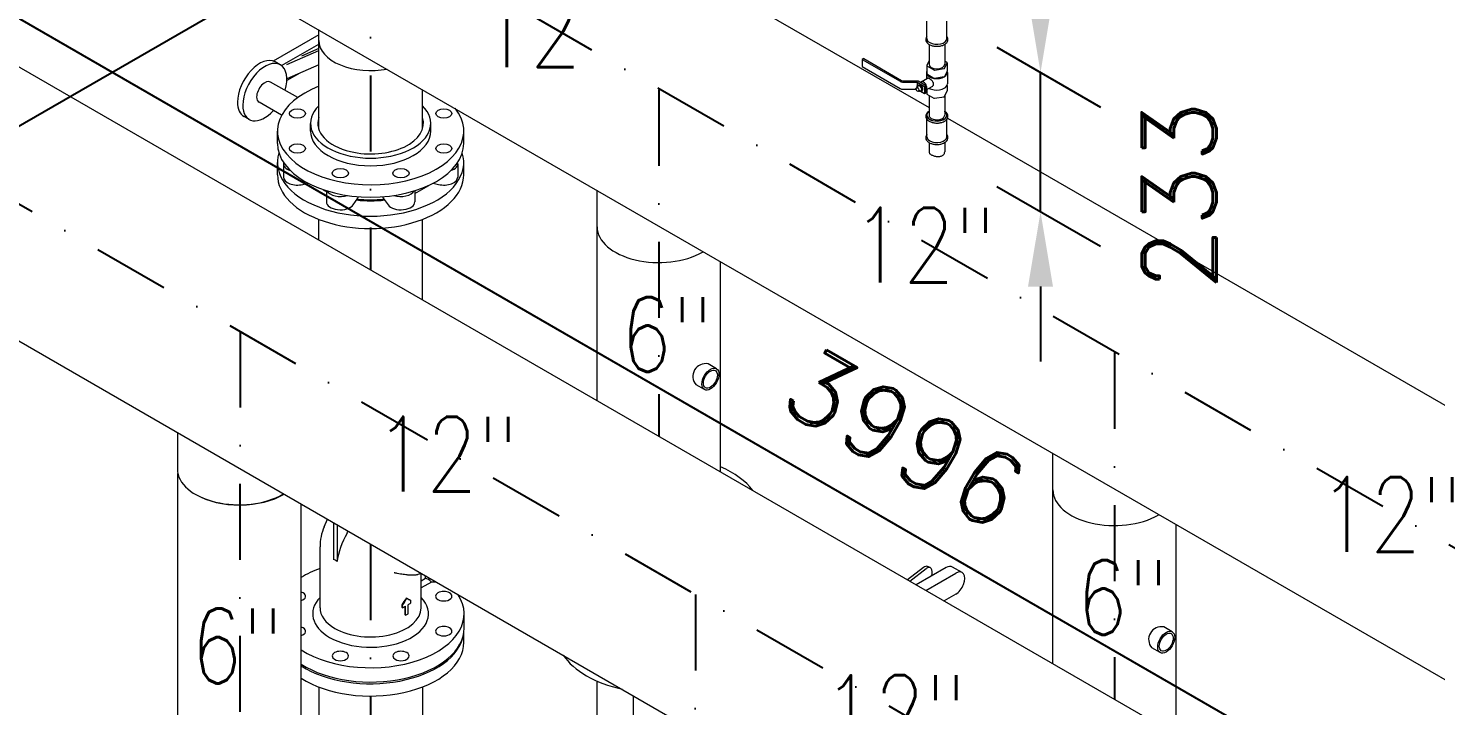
# Model space of a CAD drawing. Header units: millimetres. Extents: x -312439 to 477422, y -331570 to 212570.
# Drawn here: x 341843 to 344193, y 173797 to 174929 of the extents above; entities that cross this region are included whole.
import ezdxf

# ---------------------------------------------------------------- set-up
doc = ezdxf.new("R2010")
doc.units = ezdxf.units.MM
doc.linetypes.add('DASHDOT', pattern=[25.4, 12.7, -6.35, 0, -6.35])
doc.layers.add('ARCONDTEXTO', color=4, linetype='Continuous')
doc.styles.add('ROMAND', font='ROMAND.SHX')
doc.styles.add('ROMANS', font='romans.shx', dxfattribs={"height": 187.5})
doc.dimstyles.new('1-50 (MILIMETRO)', dxfattribs={"dimscale": 0, "dimtxt": 125, "dimasz": 125, "dimexe": 100, "dimexo": 100, "dimgap": 50, "dimtad": 0, "dimdec": 0, "dimzin": 0, "dimdsep": 46, "dimtxsty": 'ROMAND', "dimcen": -390, "dimclrd": 1, "dimclre": 1, "dimclrt": 3, "dimadec": 0, "dimazin": 0, "dimtfac": 1, "dimtdec": 0, "dimtix": 1, "dimtmove": 2, "dimatfit": 2, "dimfxl": 1, "dimtvp": 1, "dimtolj": 1, "dimtzin": 0, "dimarcsym": 0})

# ---------------------------------------------------------------- blocks, each defined once
blk = doc.blocks.new('*D86')
at = {"color": 1, "lineweight": -2, "transparency": 16777216}
for p, q in [((343301.7, 176297.7), (343603.5, 176471.9)), ((347068.9, 174355.7), (343611.7, 176351.6)), ((346975.4, 174176.7), (347277.1, 174350.9))]:
    blk.add_line(p, q, dxfattribs=at)
at = {"color": 1, "transparency": 16777216}
for points in [[(343622.1, 176369.7), (343601.3, 176333.6), (343503.5, 176414.1)], [(347079.3, 174373.7), (347058.5, 174337.6), (347177.1, 174293.2)]]:
    blk.add_solid(points, dxfattribs=at)
at = {"layer": 'Defpoints', "color": 0, "transparency": 16777216}
for p in [(343503.5, 176414.1), (343201.7, 176239.9), (346875.4, 174119)]:
    blk.add_point(p, dxfattribs=at)
at = {"color": 3, "transparency": 16777216, "insert": (345402.8, 175461.9), "char_height": 125, "attachment_point": 5, "rotation": 330.0002, "style": 'ROMAND'}
blk.add_mtext('\\A1;4242', dxfattribs=at)
blk = doc.blocks.new('*D91')
at = {"color": 1, "lineweight": -2, "transparency": 16777216}
for p, q in [((340583.8, 175468.8), (340583.8, 175778.5)), ((340692.1, 175600.5), (343936, 173727.7)), ((344044.3, 173470.9), (344044.3, 173780.6))]:
    blk.add_line(p, q, dxfattribs=at)
at = {"color": 1, "transparency": 16777216}
for points in [[(340702.5, 175618.6), (340681.7, 175582.5), (340583.8, 175663)], [(343946.4, 173745.7), (343925.6, 173709.6), (344044.3, 173665.2)]]:
    blk.add_solid(points, dxfattribs=at)
at = {"layer": 'Defpoints', "color": 0, "transparency": 16777216}
for p in [(340583.8, 175353.3), (344044.3, 173665.2), (344044.3, 173355.5)]:
    blk.add_point(p, dxfattribs=at)
at = {"color": 3, "transparency": 16777216, "insert": (343306.8, 174243.7), "char_height": 125, "attachment_point": 5, "rotation": 330, "style": 'ROMAND'}
blk.add_mtext('\\A1;3996', dxfattribs=at)
blk = doc.blocks.new('*D127')
at = {"color": 1, "lineweight": -2, "transparency": 16777216}
for p, q in [((342314.6, 173424.3), (341072.6, 174141.4)), ((340339.7, 173602.8), (341064.3, 174021.1)), ((341373.4, 172880.9), (340131.4, 173598))]:
    blk.add_line(p, q, dxfattribs=at)
at = {"color": 1, "transparency": 16777216}
for points in [[(341053.9, 174039.2), (341074.7, 174003.1), (341172.6, 174083.6)], [(340329.3, 173620.8), (340350.1, 173584.7), (340231.4, 173540.3)]]:
    blk.add_solid(points, dxfattribs=at)
at = {"layer": 'Defpoints', "color": 0, "transparency": 16777216}
for p in [(341172.6, 174083.6), (342414.6, 173366.6), (341473.4, 172823.2)]:
    blk.add_point(p, dxfattribs=at)
at = {"color": 3, "transparency": 16777216, "insert": (340639.5, 173920.2), "char_height": 125, "attachment_point": 5, "rotation": 30, "style": 'ROMAND'}
blk.add_mtext('\\A1;1087', dxfattribs=at)
blk = doc.blocks.new('*D18')
at = {"color": 1, "lineweight": -2, "transparency": 16777216}
for p, q in [((343533.1, 174979.9), (343533.1, 175104.9)), ((343460, 174897), (343633.1, 174797.1)), ((343533.1, 174622.4), (343533.1, 174854.9)), ((343460.4, 174664.3), (343633.1, 174564.7)), ((343533.1, 174497.4), (343533.1, 174372.4))]:
    blk.add_line(p, q, dxfattribs=at)
at = {"color": 1, "transparency": 16777216}
for points in [[(343512.2, 174979.9), (343553.9, 174979.9), (343533.1, 174854.9)], [(343512.2, 174497.4), (343553.9, 174497.4), (343533.1, 174622.4)]]:
    blk.add_solid(points, dxfattribs=at)
at = {"layer": 'Defpoints', "color": 0, "transparency": 16777216}
for p in [(343360, 174954.8), (343533.1, 174854.9), (343360.4, 174722.1)]:
    blk.add_point(p, dxfattribs=at)
at = {"color": 3, "transparency": 16777216, "insert": (343764.5, 174649), "char_height": 125, "attachment_point": 5, "rotation": 90, "style": 'ROMAND'}
blk.add_mtext('\\A1;233', dxfattribs=at)
blk = doc.blocks.new('*D60')
at = {"color": 1, "lineweight": -2, "transparency": 16777216}
for p, q in [((342314.6, 175046.3), (341618.3, 174644.3)), ((341718.3, 174577.1), (341718.3, 173089.6)), ((342314.6, 173308.8), (341618.3, 172906.9))]:
    blk.add_line(p, q, dxfattribs=at)
at = {"color": 1, "transparency": 16777216}
for points in [[(341697.5, 174577.1), (341739.2, 174577.1), (341718.3, 174702.1)], [(341697.5, 173089.6), (341739.2, 173089.6), (341718.3, 172964.6)]]:
    blk.add_solid(points, dxfattribs=at)
at = {"layer": 'Defpoints', "color": 0, "transparency": 16777216}
for p in [(342414.6, 175104), (342414.6, 173366.6), (341718.3, 172964.6)]:
    blk.add_point(p, dxfattribs=at)
at = {"color": 3, "transparency": 16777216, "insert": (341593.3, 174175.9), "char_height": 125, "attachment_point": 5, "rotation": 90, "style": 'ROMAND'}
blk.add_mtext('\\A1;1737', dxfattribs=at)

msp = doc.modelspace()

# ---------------------------------------------------------------- linework, layer by layer
at = {"color": 5, "linetype": 'Continuous', "lineweight": 0, "extrusion": (4.44089e-16, 0.816497, 0.57735)}
for p, q in [((340744.694, 175489.429), (343978.598, 173622.334)), ((342320.66, 175388.695), (343346.943, 174796.17)), ((340546.408, 175145.988), (343780.312, 173278.893)), ((342122.373, 175045.254), (344877.088, 173454.819)), ((343343.269, 174911.574), (343343.269, 174940.802)), ((343376.704, 174911.574), (343376.704, 174940.802)), ((342328.032, 174918.013), (342251.945, 174874.083)), ((342328.032, 174760.052), (342328.032, 174926.516)), ((342265.953, 174866.301), (342328.032, 174902.142)), ((342274.927, 174868.481), (342328.032, 174891.761)), ((342328.032, 174895.111), (342299.033, 174882.399)), ((343346.943, 174901.837), (343346.943, 174868.72)), ((343373.03, 174901.837), (343373.03, 174868.72)), ((342263.807, 174867.741), (342255.071, 174872.698)), ((343237.963, 174878.02), (343235.409, 174876.545)), ((343235.409, 174876.545), (343235.409, 174864.745)), ((343235.409, 174876.545), (343298.456, 174840.145)), ((343237.963, 174878.02), (343301.011, 174841.62)), ((343346.943, 174874.766), (343343.043, 174866.364)), ((343372.619, 174861.788), (343376.93, 174871.077)), ((343376.701, 174871.57), (343373.03, 174873.69)), ((343376.96, 174871.209), (343376.96, 174857.209)), ((342296.518, 174853.939), (342274.643, 174841.31)), ((342328.032, 174867.754), (342274.927, 174844.475)), ((343235.409, 174864.745), (343298.456, 174828.345)), ((343333.792, 174839.256), (343344.268, 174845.305)), ((343342.446, 174854.72), (343342.446, 174844.252)), ((343343.013, 174866.232), (343343.013, 174852.232)), ((343343.272, 174865.87), (343355.05, 174859.071)), ((343355.05, 174845.071), (343343.272, 174851.87)), ((343355.905, 174858.938), (343371.993, 174861.427)), ((343371.993, 174847.427), (343355.905, 174844.938)), ((343376.93, 174857.077), (343372.619, 174847.788)), ((343377.527, 174854.72), (343377.527, 174835.72)), ((342293.012, 174813.199), (342247.51, 174839.016)), ((342501.089, 174760.052), (342501.089, 174826.602)), ((343304.508, 174840.784), (343328.713, 174840.784)), ((343304.508, 174838.698), (343327.216, 174838.698)), ((343304.508, 174826.898), (343325.304, 174826.898)), ((343325.875, 174829.487), (343329.05, 174831.32)), ((343327.216, 174838.698), (343327.216, 174830.262)), ((343327.216, 174838.698), (343339.505, 174831.602)), ((343327.227, 174830.268), (343327.227, 174832.48)), ((343327.346, 174832.743), (343329.02, 174833.71)), ((343327.43, 174832.769), (343330.561, 174833.049)), ((343328.713, 174840.784), (343342.06, 174833.077)), ((343329.105, 174833.736), (343332.236, 174834.015)), ((343329.305, 174823.545), (343332.48, 174825.378)), ((343330.561, 174823.885), (343330.35, 174824.148)), ((343330.968, 174832.814), (343334.099, 174828.918)), ((343334.099, 174823.93), (343330.968, 174823.65)), ((343332.59, 174823.795), (343339.505, 174819.802)), ((343332.643, 174833.78), (343335.774, 174829.885)), ((343334.184, 174823.956), (343335.858, 174824.922)), ((343334.303, 174828.394), (343334.303, 174824.219)), ((343335.977, 174829.361), (343335.977, 174825.186)), ((343342.06, 174833.077), (343339.505, 174831.602)), ((343339.505, 174831.602), (343339.505, 174819.802)), ((343339.505, 174819.802), (343342.06, 174821.277)), ((343342.06, 174821.277), (343342.06, 174833.077)), ((343342.06, 174825.711), (343352.2, 174831.566)), ((343343.013, 174826.262), (343343.013, 174819.232)), ((343372.619, 174814.788), (343376.93, 174824.077)), ((343376.96, 174833.165), (343376.96, 174824.209)), ((342265.988, 174783.745), (342228.287, 174805.136)), ((343343.272, 174818.87), (343355.05, 174812.071)), ((343346.943, 174816.751), (343346.943, 174783.545)), ((343355.905, 174811.938), (343371.993, 174814.427)), ((343373.03, 174815.675), (343373.03, 174783.545)), ((342211.989, 174776.411), (342203.253, 174781.368)), ((343343.269, 174783.439), (343343.269, 174783.545)), ((343343.269, 174747.651), (343343.269, 174776.879)), ((343376.704, 174783.439), (343376.704, 174783.545)), ((343376.704, 174747.651), (343376.704, 174776.879)), ((343377.683, 174778.423), (345359.186, 173634.401)), ((342259.018, 174736.565), (342259.018, 174757.165)), ((342314.132, 174757.165), (342314.132, 174769.865)), ((342514.99, 174757.165), (342514.99, 174769.865)), ((342570.103, 174736.565), (342570.103, 174757.165)), ((343346.943, 174737.914), (343346.943, 174722.231)), ((343373.03, 174737.914), (343373.03, 174722.231)), ((342259.018, 174684.165), (342259.018, 174704.765)), ((342570.103, 174684.165), (342570.103, 174704.765)), ((342269.087, 174702.54), (342269.087, 174680.34)), ((342560.035, 174702.54), (342560.035, 174680.34)), ((342301.262, 174667.928), (342310.082, 174670.037)), ((342340.672, 174657.542), (342340.672, 174639.01)), ((342488.449, 174653.01), (342511.654, 174666.407)), ((342488.449, 174657.542), (342488.449, 174639.01)), ((342519.039, 174670.037), (342527.859, 174667.928)), ((342792.671, 174307.029), (342792.671, 174658.257)), ((342385.441, 174633.869), (342393.391, 174644.95)), ((342393.391, 174647.598), (342393.391, 174644.95)), ((342435.731, 174644.95), (342435.731, 174647.598)), ((342435.731, 174644.95), (342443.68, 174633.869)), ((342328.032, 174575.289), (342328.032, 174609.541)), ((342501.089, 174475.375), (342501.089, 174609.541)), ((342998.796, 174188.023), (342998.796, 174539.251)), ((342091.927, 174253.682), (342091.927, 174192.505)), ((343553.625, 173867.692), (343553.625, 174218.92)), ((342092.663, 173700.454), (342092.663, 174185.405)), ((342298.787, 173700.454), (342298.787, 174134.251)), ((342337.026, 174096.218), (342342.559, 174108.979)), ((342352.856, 174103.034), (342352.856, 174041.473)), ((342358.486, 174099.784), (342358.486, 174038.223)), ((343759.75, 173748.686), (343759.75, 174099.914)), ((342330.053, 173961.003), (342330.053, 174062.603)), ((343337.681, 174028.246), (343310.862, 174007.852)), ((343314.709, 174005.631), (343341.974, 174026.364)), ((343375.41, 174027.962), (343325.72, 173999.274)), ((343348.858, 174028.067), (343344.565, 174029.949)), ((343402.157, 174019.768), (343386.126, 174029.024)), ((342497.057, 174017.953), (342498.463, 174018.969)), ((342499.068, 173961.003), (342499.068, 174018.619)), ((342506.206, 174009.628), (342499.068, 174005.507)), ((342516.101, 174003.915), (342499.068, 173994.08)), ((342507.594, 174013.696), (342506.377, 174012.993)), ((342523.148, 174004.716), (342521.931, 174004.013)), ((343341.751, 173990.018), (343391.441, 174018.707)), ((342475.184, 173976.949), (342474.318, 173977.449)), ((343391.441, 173983.707), (343372.061, 173972.518)), ((342467.859, 173965.183), (342466.987, 173965.686)), ((342466.987, 173961.62), (342466.987, 173965.686)), ((342467.859, 173961.117), (342466.987, 173961.62)), ((342467.859, 173961.117), (342467.859, 173965.183)), ((342472.208, 173948.927), (342472.208, 173963.249)), ((342473.074, 173948.427), (342473.074, 173963.71)), ((342477.22, 173950.82), (342477.22, 173966.104)), ((342481.715, 173973.183), (342480.843, 173973.687)), ((342481.715, 173969.117), (342481.715, 173973.183)), ((342473.074, 173948.427), (342472.208, 173948.927)), ((342570.716, 173927.103), (342570.716, 173951.003)), ((342570.103, 173903.303), (342570.103, 173919.127)), ((342792.671, 173743.793), (342792.671, 173838.432)), ((342328.032, 173828.679), (342328.032, 173771.965)), ((342501.089, 173828.679), (342501.089, 173674.629)), ((342852.881, 173814.345), (342852.881, 173753.168))]:
    msp.add_line(p, q, dxfattribs=at)
at = {"color": 6, "linetype": 'DASHDOT', "ltscale": 10, "extrusion": (4.44089e-16, 0.816497, 0.57735)}
for p, q in [((340638.913, 175321.541), (344044.268, 173355.459)), ((345424.856, 173367.526), (342159.799, 175252.607))]:
    msp.add_line(p, q, dxfattribs=at)
at = {"color": 6, "linetype": 'DASHDOT', "ltscale": 10}
for p, q in [((342414.561, 175104.042), (342414.561, 174525.332)), ((342895.734, 174826.041), (342895.734, 174247.526)), ((342196.579, 174422.222), (342195.725, 172746.055)), ((343656.688, 174386.704), (343656.688, 173808.189)), ((342414.561, 174067.409), (342414.561, 173366.564)), ((342956.797, 173983.31), (342955.943, 172307.143))]:
    msp.add_line(p, q, dxfattribs=at)
at = {"color": 5, "linetype": 'Continuous', "lineweight": 0, "extrusion": (1.66533e-16, 0.816497, 0.57735)}
for p, q in [((342992.035, 174360.26), (342978.054, 174368.332)), ((342971.888, 174325.364), (342957.929, 174333.423)), ((343752.989, 173920.923), (343739.008, 173928.995)), ((343732.842, 173886.027), (343718.883, 173894.086))]:
    msp.add_line(p, q, dxfattribs=at)
at = {"color": 5, "linetype": 'Continuous', "lineweight": 0}
for centre, radius, start, end in [((342973.92, 174347.455), 21.283, 78.801521, 221.198479), ((342414.561, 174062.603), 84.507, 156.561051, 180), ((343734.874, 173908.118), 21.283, 78.801521, 221.198479)]:
    msp.add_arc(centre, radius, start, end, dxfattribs=at)
for centre, major_axis, ratio, start_param, end_param in [((342414.561, 174908.059), (-86.528, 0), 0.57735027, 0, 1.89406615), ((343359.986, 174911.574), (16.718, 0), 0.57735027, 3.14159265, 3.92699082), ((343359.986, 174911.574), (16.718, 0), 0.57735027, 3.92699082, 6.28318531), ((342229.162, 174827.033), (-25.909, -45.665), 0.57229596, 3.14159265, 5.49346674), ((342237.898, 174822.076), (25.909, 45.665), 0.57229596, 5.09243634, 8.6350594), ((343359.986, 174868.72), (-13.044, 0), 0.57735027, 0, 3.14159265), ((343376.075, 174871.209), (0.885, 0), 0.57735027, 6.02138592, 7.06858347), ((343359.986, 174854.72), (-17.541, 0), 0.57735027, 6.02811046, 6.54498469), ((343343.898, 174866.232), (-0.885, 0), 0.57735027, 6.02138592, 7.06858347), ((343343.898, 174852.232), (-0.885, 0), 0.57735027, 0, 0.26179939), ((343359.986, 174854.72), (-17.541, 0), 0.57735027, 0.26179939, 1.30899694), ((343343.898, 174852.232), (-0.885, 0), 0.57735027, 0.26179939, 0.78539816), ((343355.676, 174859.432), (0.885, 0), 0.57735027, 3.92699082, 4.97418837), ((343355.676, 174845.432), (-0.885, 0), 0.57735027, 0.78539816, 1.30899694), ((343359.986, 174854.72), (-17.541, 0), 0.57735027, 1.30899694, 2.35619449), ((343355.676, 174845.432), (-0.885, 0), 0.57735027, 1.30899694, 1.83259571), ((343371.764, 174861.921), (0.885, 0), 0.57735027, 4.97418837, 6.02138592), ((343371.764, 174847.921), (0.885, 0), 0.57735027, 4.97418837, 5.49778714), ((343359.986, 174854.72), (-17.541, 0), 0.57735027, 2.35619449, 3.3966675), ((343371.764, 174847.921), (0.885, 0), 0.57735027, 5.49778714, 6.02138592), ((343376.075, 174857.209), (0.885, 0), 0.57735027, 6.02138592, 6.28318531), ((342237.898, 174822.076), (-9.611, -16.94), 0.57229596, 3.14159265, 5.49346674), ((342414.561, 174757.165), (155.543, 0), 0.57735027, 2.16072194, 6.72075026), ((343304.508, 174843.639), (8.558, 0), 0.57735027, 3.92699082, 4.71238898), ((343304.508, 174831.839), (8.558, 0), 0.57735027, 3.92699082, 4.71238898), ((343304.508, 174843.639), (4.945, 0), 0.57735027, 3.92699082, 4.71238898), ((343327.633, 174832.245), (-0.288, 0.498), 0.57735027, 6.02138592, 7.06858347), ((343329.308, 174833.211), (-0.288, 0.498), 0.57735027, 6.02138592, 6.28318531), ((343330.765, 174832.524), (0.288, -0.498), 0.57735027, 1.83259571, 2.87979327), ((343330.765, 174824.174), (-0.288, 0.498), 0.57735027, 1.83259571, 2.87979327), ((343332.439, 174833.491), (-0.288, 0.498), 0.57735027, 4.97418837, 6.02138592), ((343337.758, 174832.387), (-3.966, 6.869), 0.57735027, 5.49778714, 6.55625261), ((343333.896, 174828.629), (0.288, -0.498), 0.57735027, 0.78539816, 1.83259571), ((343333.896, 174824.454), (0.288, -0.498), 0.57735027, 6.02138592, 7.06858347), ((343335.571, 174829.596), (-0.288, 0.498), 0.57735027, 3.92699082, 4.97418837), ((343335.571, 174825.421), (0.288, -0.498), 0.57735027, 0, 0.78539816), ((343337.758, 174832.387), (-3.966, 6.869), 0.57735027, 3.23048199, 5.49778714), ((343359.986, 174835.72), (-17.541, 0), 0.57735027, 0.76159837, 1.30899694), ((343359.986, 174835.72), (-17.541, 0), 0.57735027, 1.30899694, 2.35619449), ((343359.986, 174835.72), (-17.541, 0), 0.57735027, 2.35619449, 3.14159265), ((343376.075, 174824.209), (0.885, 0), 0.57735027, 6.02138592, 6.28318531), ((342229.162, 174827.033), (-25.909, -45.665), 0.57229596, 5.49346674, 6.28318531), ((342237.898, 174822.076), (25.909, 45.665), 0.57229596, 2.35187409, 4.33234162), ((342237.898, 174822.076), (-9.611, -16.94), 0.57229596, 5.49346674, 6.28318531), ((342414.561, 174769.865), (100.429, 0), 0.57735027, 2.60918095, 6.81559701), ((343343.898, 174819.232), (-0.885, 0), 0.57735027, 0, 0.78539816), ((343355.676, 174812.432), (0.885, 0), 0.57735027, 3.92699082, 4.97418837), ((343371.764, 174814.921), (0.885, 0), 0.57735027, 4.97418837, 6.02138592), ((342414.561, 174769.865), (88.182, 0), 0.57735027, 2.94763963, 4.3196899), ((342414.561, 174769.865), (88.182, 0), 0.57735027, 4.3196899, 6.47713833), ((343359.986, 174783.545), (16.718, 0), 0.57735027, 2.46581343, 3.92699082), ((343359.986, 174783.439), (16.718, 0), 0.57735027, 3.14159265, 3.92699082), ((343359.986, 174783.545), (13.044, 0), 0.57735027, 3.14159265, 3.92699082), ((343359.986, 174783.545), (16.718, 0), 0.57735027, 3.92699082, 6.95896453), ((343359.986, 174783.439), (16.718, 0), 0.57735027, 3.92699082, 6.28318531), ((343359.986, 174783.545), (13.044, 0), 0.57735027, 3.92699082, 6.28318531), ((342414.561, 174757.165), (-100.429, 0), 0.57735027, 0, 3.14159265), ((342414.561, 174736.565), (-155.543, 0), 0.57735027, 0, 3.14159265), ((343359.986, 174747.651), (16.718, 0), 0.57735027, 3.14159265, 3.92699082), ((343359.986, 174747.651), (16.718, 0), 0.57735027, 3.92699082, 6.28318531), ((342414.561, 174704.765), (-155.543, 0), 0.57735027, 6.10519186, 9.60277141), ((342292.357, 174702.54), (-23.27, 0), 0.57735027, 6.14209881, 7.32295968), ((342536.765, 174702.54), (23.27, 0), 0.57735027, 5.24341093, 6.42427181), ((342414.561, 174684.165), (155.543, 0), 0.57735027, 3.14159265, 6.28318531), ((342292.357, 174680.34), (-23.27, 0), 0.57735027, 0, 1.96349541), ((342536.765, 174680.34), (23.27, 0), 0.57735027, 4.3196899, 6.28318531), ((342414.561, 174706.365), (-113.901, 0), 0.57735027, 0.79231526, 0.86491127), ((342363.942, 174661.21), (23.27, 0), 0.57735027, 3.44340421, 5.24143388), ((342465.179, 174661.21), (23.27, 0), 0.57735027, 4.18334408, 5.98137375), ((342363.942, 174639.01), (23.27, 0), 0.57735027, 3.14159265, 5.89048623), ((342414.561, 174706.365), (-113.901, 0), 0.57735027, 1.36486036, 1.7767323), ((342414.561, 174707.965), (-113.901, 0), 0.57735027, 1.37434468, 1.76724798), ((342465.179, 174639.01), (23.27, 0), 0.57735027, 3.53429174, 6.28318531), ((342895.734, 174597.08), (103.062, 0), 0.57735027, 3.14159265, 5.49778714), ((342895.734, 174597.08), (103.062, 0), 0.57735027, 5.49778714, 5.51768699), ((342194.989, 174192.505), (103.062, 0), 0.57735027, 3.14159265, 5.49778714), ((342895.734, 174117.905), (-170.852, 0), 0.57735027, 3.54839541, 4.06484949), ((342195.725, 174192.08), (-103.062, 0), 0.57735027, 0.78034764, 0.78539816), ((342195.725, 174192.08), (-103.062, 0), 0.57735027, 0.78539816, 2.37609433), ((342194.989, 174192.505), (103.062, 0), 0.57735027, 5.49778714, 5.51768699), ((343656.688, 174157.743), (103.062, 0), 0.57735027, 3.14159265, 5.49778714), ((343656.688, 174157.743), (103.062, 0), 0.57735027, 5.49778714, 5.51768699), ((342417.375, 174060.978), (42.207, 73.104), 0.57735027, 1.57109406, 2.19231796), ((342414.561, 173951.003), (-156.155, 0), 0.57735027, 5.28422451, 5.54754234), ((342355.671, 174028.603), (-7.168, 12.415), 0.57735027, 5.21642318, 5.77915111), ((343337.681, 174014.246), (6.884, 15.704), 0.49374699, 0, 0.7260513), ((343341.974, 174012.364), (-6.884, -15.704), 0.49374699, 1.89671174, 3.86764395), ((343375.41, 174010.462), (10.717, 18.562), 0.57735027, 0, 0.78539816), ((343391.441, 174001.207), (-10.717, -18.562), 0.57735027, 0.78539816, 3.92699082), ((342432.786, 174085.275), (-83.525, 67.141), 0.21132487, 2.6375029, 2.68403204), ((342511.154, 173997.371), (-6.736, 11.667), 0.57735027, 4.95166585, 6.04390844), ((342514.154, 173999.103), (-7.961, 13.789), 0.57735027, 6.0872654, 6.26033712), ((342514.154, 173999.103), (-7.961, 13.789), 0.57735027, 4.73523717, 4.90830889), ((342292.413, 173980.214), (-13.656, 0), 0.57735027, 3.92699082, 4.226766), ((342292.413, 173980.214), (-13.656, 0), 0.57735027, 2.0564193, 3.92699082), ((342414.561, 173951.003), (-156.155, 0), 0.57735027, 0.73564296, 3.50674393), ((342414.561, 173951.003), (-96.755, 0), 0.57735027, 5.77456605, 7.06858347), ((342414.561, 173951.003), (-96.755, 0), 0.57735027, 0.78539816, 3.65021191), ((342414.561, 174011.945), (59.766, 103.449), 0.57753972, 4.59638039, 4.71258356), ((342414.561, 174011.945), (60.632, 104.948), 0.57753972, 4.59804735, 4.71258313), ((342414.561, 174011.95), (84.507, -48.758), 0.00028422, 5.49798151, 5.61418509), ((342414.561, 174011.95), (85.732, -49.465), 0.00028422, 5.49798107, 5.61251724), ((342536.708, 173980.214), (-13.656, 0), 0.57735027, 3.92699082, 7.06858347), ((342536.708, 173980.214), (-13.656, 0), 0.57735027, 0.78539816, 3.92699082), ((342414.561, 173961.003), (-84.507, 0), 0.57735027, 0, 0.78539816), ((342414.561, 173961.003), (-84.507, 0), 0.57735027, 0.78539816, 3.14159265), ((342414.561, 173999.886), (-85.732, 0), 0.57735027, 2.24168866, 2.32199493), ((342414.561, 173999.886), (-85.732, 0), 0.57735027, 2.39039405, 2.4707606), ((342292.413, 173921.792), (-13.656, 0), 0.57735027, 3.92699082, 4.226766), ((342414.561, 173984.603), (-85.732, 0), 0.57735027, 2.32199493, 2.39039405), ((342536.708, 173921.792), (-13.656, 0), 0.57735027, 3.92699082, 7.06858347), ((342292.413, 173921.792), (-13.656, 0), 0.57735027, 2.0564193, 3.92699082), ((342414.561, 173927.103), (-156.155, 0), 0.57735027, 0.73564296, 3.14159265), ((342414.561, 173923.903), (-155.543, 0), 0.57735027, 0.7312828, 3.0485725), ((342536.708, 173921.792), (-13.656, 0), 0.57735027, 0.78539816, 3.92699082), ((342414.561, 173903.303), (-155.543, 0), 0.57735027, 0.7312828, 3.14159265), ((342363.966, 173880.482), (-13.656, 0), 0.57735027, 3.92699082, 7.06858347), ((342363.966, 173880.482), (-13.656, 0), 0.57735027, 0.78539816, 3.92699082), ((342465.156, 173880.482), (-13.656, 0), 0.57735027, 3.92699082, 7.06858347), ((342465.156, 173880.482), (-13.656, 0), 0.57735027, 0.78539816, 3.92699082), ((342895.734, 173917.105), (-170.852, 0), 0.57735027, 0.36760423, 1.2031921)]:
    msp.add_ellipse(centre, major_axis=major_axis, ratio=ratio, start_param=start_param, end_param=end_param, dxfattribs=at)
for centre, major_axis in [((343327.59, 174826.516), (1.715, -2.971)), ((342292.357, 174786.389), (13.472, 0)), ((342536.765, 174786.389), (13.472, 0)), ((342292.357, 174727.94), (13.472, 0)), ((342536.765, 174727.94), (13.472, 0)), ((342363.942, 174686.61), (13.472, 0)), ((342465.179, 174686.61), (13.472, 0)), ((342981.962, 174342.812), (-10.074, -17.448)), ((342981.962, 174342.812), (-8.236, -14.266)), ((343742.916, 173903.475), (-10.074, -17.448)), ((343742.916, 173903.475), (-8.236, -14.266))]:
    msp.add_ellipse(centre, major_axis=major_axis, ratio=0.57735027, dxfattribs=at)
for points, knots in [([(343343.269, 174915.134), (343343.201, 174915.046), (343343.135, 174914.958), (343342.255, 174913.741), (343341.705, 174912.476), (343341.341, 174910.003), (343341.449, 174908.817), (343342.197, 174906.543), (343342.847, 174905.462), (343344.663, 174903.395), (343345.887, 174902.436), (343348.785, 174900.777), (343350.481, 174900.092), (343354.122, 174899.09), (343356.066, 174898.772), (343360.007, 174898.521), (343362.003, 174898.587), (343365.869, 174899.095), (343367.738, 174899.537), (343370.624, 174900.576), (343371.723, 174901.079), (343372.726, 174901.658)], [3.50696779, 3.50696779, 3.50696779, 3.50696779, 3.53144164, 3.53144164, 3.84222219, 3.84222219, 4.11459841, 4.11459841, 4.39655275, 4.39655275, 4.71632468, 4.71632468, 5.05291947, 5.05291947, 5.38826216, 5.38826216, 5.72152189, 5.72152189, 6.05524298, 6.05524298, 6.28318531, 6.28318531, 6.28318531, 6.28318531]), ([(343372.726, 174901.658), (343374.207, 174902.513), (343375.479, 174903.534), (343377.383, 174905.817), (343378.046, 174907.069), (343378.616, 174909.555), (343378.601, 174910.762), (343378.021, 174913.062), (343377.464, 174914.151), (343376.704, 174915.134)], [0, 0, 0, 0, 0.33655387, 0.33655387, 0.65399421, 0.65399421, 0.929963, 0.929963, 1.20542119, 1.20542119, 1.20542119, 1.20542119]), ([(343354.533, 174835.595), (343354.533, 174836.009), (343354.48, 174836.444), (343354.264, 174837.328), (343354.101, 174837.777), (343353.681, 174838.662), (343353.424, 174839.099), (343352.849, 174839.942), (343352.53, 174840.346), (343351.872, 174841.103), (343351.508, 174841.482), (343350.742, 174842.214), (343350.339, 174842.568), (343349.528, 174843.228), (343349.118, 174843.535), (343348.325, 174844.086), (343347.941, 174844.329), (343347.226, 174844.742), (343346.873, 174844.924), (343346.209, 174845.215), (343345.896, 174845.325), (343345.328, 174845.461), (343345.073, 174845.488), (343344.624, 174845.457), (343344.431, 174845.399), (343344.268, 174845.305)], [0, 0, 0, 0, 1.24074145, 1.24074145, 2.4814829, 2.4814829, 3.72222435, 3.72222435, 4.9629658, 4.9629658, 6.2015565, 6.2015565, 7.4401472, 7.4401472, 8.6787379, 8.6787379, 9.9173286, 9.9173286, 11.1559193, 11.1559193, 12.39451, 12.39451, 13.63310071, 13.63310071, 14.87169141, 14.87169141, 14.87169141, 14.87169141]), ([(343352.2, 174831.566), (343352.53, 174831.756), (343352.849, 174831.994), (343353.424, 174832.554), (343353.681, 174832.877), (343354.101, 174833.582), (343354.264, 174833.966), (343354.48, 174834.766), (343354.533, 174835.182), (343354.533, 174835.595)], [34.70634861, 34.70634861, 34.70634861, 34.70634861, 35.94709006, 35.94709006, 37.18783151, 37.18783151, 38.42857296, 38.42857296, 39.66931441, 39.66931441, 39.66931441, 39.66931441]), ([(343346.943, 174790.175), (343346.81, 174790.095), (343346.678, 174790.013), (343345.141, 174789.024), (343343.953, 174787.954), (343342.255, 174785.606), (343341.705, 174784.341), (343341.341, 174781.869), (343341.449, 174780.682), (343342.197, 174778.408), (343342.847, 174777.327), (343344.663, 174775.26), (343345.887, 174774.301), (343348.785, 174772.642), (343350.481, 174771.957), (343354.122, 174770.955), (343356.066, 174770.637), (343360.007, 174770.387), (343362.003, 174770.452), (343365.869, 174770.96), (343367.738, 174771.402), (343370.624, 174772.441), (343371.723, 174772.944), (343372.726, 174773.523)], [3.16483362, 3.16483362, 3.16483362, 3.16483362, 3.19573225, 3.19573225, 3.53144164, 3.53144164, 3.84222219, 3.84222219, 4.11459841, 4.11459841, 4.39655275, 4.39655275, 4.71632468, 4.71632468, 5.05291947, 5.05291947, 5.38826216, 5.38826216, 5.72152189, 5.72152189, 6.05524298, 6.05524298, 6.28318531, 6.28318531, 6.28318531, 6.28318531]), ([(343372.726, 174773.523), (343374.207, 174774.378), (343375.479, 174775.399), (343377.383, 174777.682), (343378.046, 174778.934), (343378.616, 174781.42), (343378.601, 174782.627), (343378.02, 174784.935), (343377.457, 174786.03), (343375.82, 174788.137), (343374.688, 174789.124), (343373.255, 174790.038), (343373.143, 174790.107), (343373.03, 174790.175)], [0, 0, 0, 0, 0.33655387, 0.33655387, 0.65399421, 0.65399421, 0.929963, 0.929963, 1.20718559, 1.20718559, 1.52135554, 1.52135554, 1.54755536, 1.54755536, 1.54755536, 1.54755536]), ([(343343.269, 174751.21), (343343.201, 174751.123), (343343.135, 174751.035), (343342.255, 174749.818), (343341.705, 174748.553), (343341.341, 174746.08), (343341.449, 174744.894), (343342.197, 174742.62), (343342.847, 174741.539), (343344.663, 174739.472), (343345.887, 174738.513), (343348.785, 174736.853), (343350.481, 174736.169), (343354.122, 174735.167), (343356.066, 174734.848), (343360.007, 174734.598), (343362.003, 174734.664), (343365.869, 174735.172), (343367.738, 174735.614), (343370.624, 174736.653), (343371.723, 174737.155), (343372.726, 174737.735)], [3.50696779, 3.50696779, 3.50696779, 3.50696779, 3.53144164, 3.53144164, 3.84222219, 3.84222219, 4.11459841, 4.11459841, 4.39655275, 4.39655275, 4.71632468, 4.71632468, 5.05291947, 5.05291947, 5.38826216, 5.38826216, 5.72152189, 5.72152189, 6.05524298, 6.05524298, 6.28318531, 6.28318531, 6.28318531, 6.28318531]), ([(343372.726, 174737.735), (343374.207, 174738.589), (343375.479, 174739.611), (343377.383, 174741.893), (343378.046, 174743.146), (343378.616, 174745.632), (343378.601, 174746.839), (343378.021, 174749.139), (343377.464, 174750.228), (343376.704, 174751.21)], [0, 0, 0, 0, 0.33655387, 0.33655387, 0.65399421, 0.65399421, 0.929963, 0.929963, 1.20542119, 1.20542119, 1.20542119, 1.20542119]), ([(343346.943, 174722.231), (343346.943, 174721.84), (343347.021, 174721.437), (343347.349, 174720.622), (343347.6, 174720.212), (343348.264, 174719.405), (343348.678, 174719.008), (343349.637, 174718.247), (343350.182, 174717.884), (343351.345, 174717.213), (343352.001, 174716.883), (343353.429, 174716.265), (343354.2, 174715.978), (343355.807, 174715.474), (343356.644, 174715.256), (343358.326, 174714.91), (343359.17, 174714.781), (343360.803, 174714.619), (343361.647, 174714.58), (343363.329, 174714.611), (343364.166, 174714.682), (343365.773, 174714.942), (343366.544, 174715.131), (343367.972, 174715.619), (343368.628, 174715.918), (343369.791, 174716.589), (343370.336, 174716.984), (343371.295, 174717.874), (343371.709, 174718.369), (343372.373, 174719.42), (343372.624, 174719.977), (343372.952, 174721.107), (343373.03, 174721.678), (343373.03, 174722.231)], [8.05775699, 8.05775699, 8.05775699, 8.05775699, 10.07195981, 10.07195981, 12.08616262, 12.08616262, 14.10036543, 14.10036543, 16.11456825, 16.11456825, 18.12877106, 18.12877106, 20.14297387, 20.14297387, 22.15717669, 22.15717669, 24.1713795, 24.1713795, 26.18581875, 26.18581875, 28.200258, 28.200258, 30.21469724, 30.21469724, 32.22913649, 32.22913649, 34.24357574, 34.24357574, 36.25801499, 36.25801499, 38.27245424, 38.27245424, 40.28689348, 40.28689348, 40.28689348, 40.28689348]), ([(342497.057, 174017.953), (342496.184, 174017.322), (342495.04, 174016.807), (342493.262, 174016.3), (342492.873, 174016.202), (342492.063, 174016.023), (342491.642, 174015.942), (342490.33, 174015.722), (342489.392, 174015.607), (342486.396, 174015.358), (342484.155, 174015.316), (342480.435, 174015.436), (342479.134, 174015.507), (342477.093, 174015.66), (342476.396, 174015.718), (342474.981, 174015.851), (342474.262, 174015.924), (342470.607, 174016.33), (342467.495, 174016.772), (342462.546, 174017.611), (342460.85, 174017.921), (342458.233, 174018.43), (342457.349, 174018.607), (342456.004, 174018.884), (342455.327, 174019.026), (342454.643, 174019.172), (342454.186, 174019.27), (342453.954, 174019.32), (342453.727, 174019.369)], [0.036153511, 0.036153511, 0.036153511, 0.036153511, 0.0471470229, 0.0471470229, 0.0500315985, 0.0500315985, 0.052916174, 0.052916174, 0.0586853252, 0.0586853252, 0.0702236275, 0.0702236275, 0.0759927786, 0.0759927786, 0.0788773542, 0.0788773542, 0.0817619297, 0.0817619297, 0.093300232, 0.093300232, 0.0990693831, 0.0990693831, 0.1019539587, 0.1019539587, 0.1033962465, 0.1041173904, 0.1041173904, 0.1048385343, 0.1048385343, 0.1048385343, 0.1048385343]), ([(342506.206, 174009.628), (342506.155, 174010.188), (342506.157, 174010.749), (342506.224, 174011.871), (342506.29, 174012.432), (342506.377, 174012.993)], [0.0337428486, 0.0337428486, 0.0337428486, 0.0337428486, 0.03614408468, 0.03614408468, 0.03854532076, 0.03854532076, 0.03854532076, 0.03854532076]), ([(342521.931, 174004.013), (342520.961, 174003.963), (342519.988, 174003.925), (342518.044, 174003.886), (342517.072, 174003.885), (342516.101, 174003.915)], [0.01602476072, 0.01602476072, 0.01602476072, 0.01602476072, 0.01840250685, 0.01840250685, 0.02078025297, 0.02078025297, 0.02078025297, 0.02078025297])]:
    msp.add_open_spline(points, degree=3, knots=knots, dxfattribs=at)
msp.add_open_spline([(342375.156, 174085.325), (342375.854, 174086.533), (342376.551, 174087.742), (342377.249, 174088.951)], degree=3, dxfattribs=at)

# ---------------------------------------------------------------- texts
at = {"layer": 'ARCONDTEXTO', "linetype": 'Continuous', "lineweight": -3, "style": 'ROMANS', "width": 0.8}
for s, p in [('12"', (342594.811, 174863.995)), ('12"', (343218.242, 174504.057)), ('6"', (342832.1, 174354.859)), ('12"', (342421.555, 174154.874)), ('12"', (343997.469, 174054.17)), ('6"', (343593.054, 173915.522)), ('6"', (342114.551, 173834.52)), ('12"', (343169.32, 173723.152))]:
    msp.add_text(s, height=125, dxfattribs=at).set_placement(p)

# ---------------------------------------------------------------- dimensions: what is measured, and where the dimension line sits
for p1, p2, distance, picture, middle in [((346875.388, 174118.956), (343201.725, 176239.933), -301.75, '*D86', (345402.807, 175461.914)), ((341473.433, 172823.204), (342414.561, 173366.564), 1242.01, '*D127', (340639.487, 173920.212))]:
    dim = msp.add_aligned_dim(p1=p1, p2=p2, distance=distance, dimstyle='1-50 (MILIMETRO)', override={"dimscale": 1})
    dim.commit()
    dim.dimension.update_dxf_attribs({"geometry": picture, "text_midpoint": middle})
for base, p1, p2, angle, picture, middle, dimtype in [((344044.268, 173665.153), (340583.833, 175353.341), (344044.268, 173355.459), 330, '*D91', (343306.824, 174243.744), 161), ((341718.327, 172964.593), (342414.561, 175104.042), (342414.561, 173366.564), 270, '*D60', (341593.327, 174175.948), 161), ((343533.061, 174854.857), (343360.437, 174722.08), (343359.986, 174954.782), 90, '*D18', (343764.539, 174648.998), 160)]:
    dim = msp.add_linear_dim(base=base, p1=p1, p2=p2, angle=angle, dimstyle='1-50 (MILIMETRO)', override={"dimscale": 1})
    dim.commit()
    dim.dimension.update_dxf_attribs({"geometry": picture, "text_midpoint": middle, "dimtype": dimtype})

doc.saveas('drawing.dxf')
